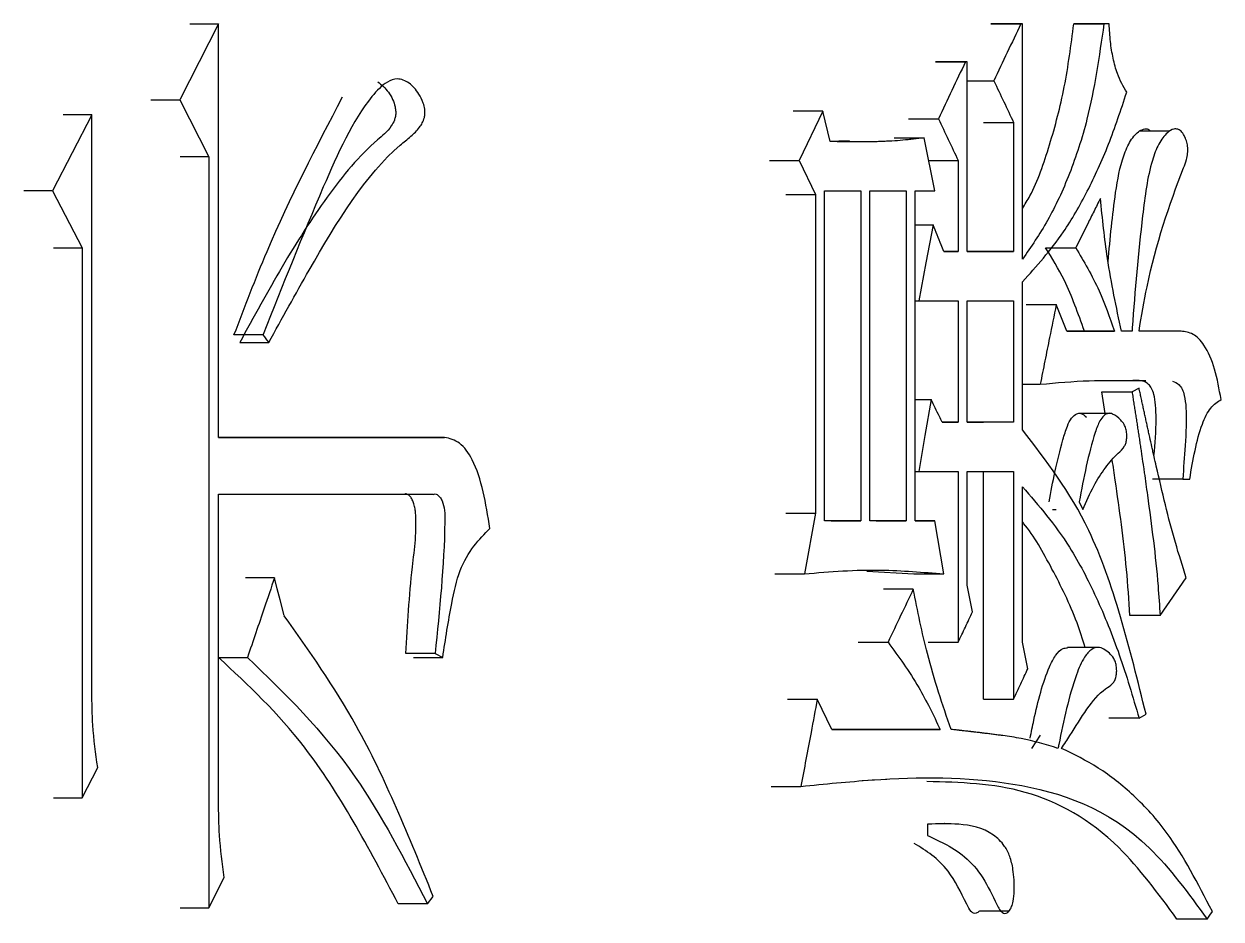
# Model space of a CAD drawing. Header units: millimetres. Extents: x 2404 to 4548, y 1024 to 2541.
# Drawn here: x 3333.25 to 3336.665, y 1245.486 to 1248.039 of the extents above; entities that cross this region are included whole.
import ezdxf

# ---------------------------------------------------------------- set-up
doc = ezdxf.new("R2010")
doc.units = ezdxf.units.MM

msp = doc.modelspace()

# ---------------------------------------------------------------- linework, layer by layer
at = {"color": 7, "linetype": 'Continuous', "lineweight": 25}
for p, q in [((3333.8047, 1248.0392), (3333.6939, 1247.8228)), ((3333.7224, 1248.0392), (3333.8047, 1248.0392)), ((3333.8046, 1246.8601), (3333.8047, 1248.0392)), ((3336.0079, 1248.0392), (3336.0934, 1248.0392)), ((3336.013, 1248.0392), (3336.0079, 1248.0392)), ((3336.0985, 1248.0392), (3336.013, 1248.0392)), ((3336.0985, 1248.0392), (3336.0934, 1248.0392)), ((3336.0985, 1247.3686), (3336.0985, 1248.0392)), ((3336.3459, 1248.0392), (3336.26, 1248.0392)), ((3336.3459, 1248.0392), (3336.3308, 1248.0392)), ((3335.8503, 1247.931), (3335.9356, 1247.931)), ((3335.8554, 1247.931), (3335.8503, 1247.931)), ((3335.9407, 1247.931), (3335.8554, 1247.931)), ((3335.9407, 1247.931), (3335.9356, 1247.931)), ((3335.9407, 1247.3902), (3335.9407, 1247.931)), ((3335.9407, 1247.877), (3336.0172, 1247.877)), ((3333.6118, 1247.8228), (3333.6939, 1247.8228)), ((3333.6939, 1247.8228), (3333.777, 1247.6606)), ((3335.5287, 1247.7904), (3335.4439, 1247.7904)), ((3335.5287, 1247.7904), (3335.4611, 1247.6498)), ((3335.5494, 1247.7039), (3335.5287, 1247.7904)), ((3333.4432, 1247.7796), (3333.3311, 1247.5632)), ((3333.4432, 1247.7796), (3333.3615, 1247.7796)), ((3335.7736, 1247.7688), (3335.8588, 1247.7688)), ((3335.9876, 1247.758), (3336.0731, 1247.758)), ((3336.0731, 1247.758), (3336.0731, 1247.3902)), ((3335.7327, 1247.7147), (3335.8178, 1247.7147)), ((3335.8486, 1247.5633), (3335.8178, 1247.7147)), ((3336.5189, 1247.7336), (3336.4323, 1247.7336)), ((3333.777, 1247.6606), (3333.6948, 1247.6606)), ((3333.777, 1247.6606), (3333.777, 1245.5188)), ((3335.3764, 1247.6498), (3335.4611, 1247.6498)), ((3335.4611, 1247.6498), (3335.5079, 1247.5524)), ((3335.831, 1247.6498), (3335.9151, 1247.6498)), ((3335.9151, 1247.6498), (3335.9151, 1247.3902)), ((3333.3311, 1247.5632), (3333.2495, 1247.5632)), ((3333.3311, 1247.5632), (3333.4152, 1247.401)), ((3335.4232, 1247.5524), (3335.5079, 1247.5524)), ((3335.5079, 1247.5524), (3335.5079, 1246.6438)), ((3335.5338, 1246.6221), (3335.5339, 1247.5633)), ((3335.5339, 1247.5633), (3335.6375, 1247.5633)), ((3335.6375, 1247.5633), (3335.6375, 1246.6221)), ((3335.6633, 1246.6221), (3335.6633, 1247.5633)), ((3335.6633, 1247.5633), (3335.7664, 1247.5633)), ((3335.7664, 1247.5633), (3335.7664, 1246.6222)), ((3335.7921, 1246.6222), (3335.7921, 1247.5633)), ((3335.7921, 1247.5633), (3335.8486, 1247.5633)), ((3335.7921, 1247.4659), (3335.8434, 1247.4659)), ((3333.3335, 1247.401), (3333.4152, 1247.401)), ((3335.9151, 1247.3902), (3335.8742, 1247.3902)), ((3335.8742, 1247.3902), (3335.9151, 1247.3902)), ((3336.0731, 1247.3902), (3335.9407, 1247.3902)), ((3335.9407, 1247.3902), (3335.9876, 1247.3902)), ((3335.9876, 1247.3902), (3336.0731, 1247.3902)), ((3336.0985, 1246.8818), (3336.0985, 1247.3037)), ((3335.7921, 1247.2496), (3335.8024, 1247.2496)), ((3335.8024, 1247.2496), (3335.9151, 1247.2496)), ((3335.9151, 1247.2496), (3335.9151, 1246.9034)), ((3335.9407, 1246.9034), (3335.9407, 1247.2496)), ((3335.9407, 1247.2496), (3336.0731, 1247.2496)), ((3336.0731, 1247.2496), (3336.0731, 1246.9034)), ((3336.1091, 1247.2387), (3336.1947, 1247.2387)), ((3336.225, 1247.163), (3336.1947, 1247.2387)), ((3333.9315, 1247.1522), (3333.8488, 1247.1522)), ((3336.3609, 1247.163), (3336.225, 1247.163)), ((3336.225, 1247.163), (3336.2751, 1247.163)), ((3336.2751, 1247.163), (3336.3609, 1247.163)), ((3336.4111, 1247.163), (3336.381, 1247.163)), ((3336.4111, 1247.163), (3336.381, 1247.163)), ((3336.5509, 1247.163), (3336.4311, 1247.163)), ((3336.5509, 1247.163), (3336.4648, 1247.163)), ((3333.8653, 1247.1306), (3333.948, 1247.1306)), ((3336.0985, 1247.0116), (3336.1492, 1247.0116)), ((3336.3642, 1247.0222), (3336.4277, 1247.0222)), ((3336.4311, 1247.0008), (3336.4111, 1246.9899)), ((3335.7921, 1246.9683), (3335.8383, 1246.9683)), ((3336.3346, 1246.9286), (3336.3251, 1246.9899)), ((3336.3251, 1246.9899), (3336.4111, 1246.9899)), ((3336.3507, 1246.9286), (3336.2643, 1246.9286)), ((3335.9151, 1246.9034), (3335.8691, 1246.9034)), ((3335.8691, 1246.9034), (3335.9151, 1246.9034)), ((3336.0731, 1246.9034), (3335.9407, 1246.9034)), ((3335.9407, 1246.9034), (3335.9876, 1246.9034)), ((3336.0731, 1246.9034), (3335.9876, 1246.9034)), ((3334.4497, 1246.8601), (3333.8046, 1246.8601)), ((3333.8046, 1246.8601), (3334.3664, 1246.8601)), ((3334.3664, 1246.8601), (3334.4498, 1246.8601)), ((3335.7921, 1246.7628), (3335.8024, 1246.7628)), ((3335.8024, 1246.7628), (3335.9151, 1246.7628)), ((3335.9151, 1246.7628), (3335.9151, 1246.276)), ((3335.9407, 1246.7628), (3336.0731, 1246.7628)), ((3335.9407, 1246.4383), (3335.9407, 1246.7628)), ((3335.9876, 1246.1137), (3335.9876, 1246.7628)), ((3336.0731, 1246.7628), (3336.0731, 1246.1137)), ((3336.5559, 1246.7412), (3336.4698, 1246.7412)), ((3336.5559, 1246.7412), (3336.5758, 1246.7412)), ((3333.8046, 1246.6978), (3334.4173, 1246.6979)), ((3333.8046, 1245.8216), (3333.8046, 1246.6978)), ((3334.334, 1246.6979), (3334.4173, 1246.6979)), ((3336.0985, 1246.276), (3336.0985, 1246.7195)), ((3336.1846, 1246.6547), (3336.1947, 1246.6547)), ((3336.2603, 1246.6763), (3336.2704, 1246.6547)), ((3335.4232, 1246.6438), (3335.5079, 1246.6438)), ((3335.5079, 1246.6438), (3335.4767, 1246.4707)), ((3335.6375, 1246.6221), (3335.5338, 1246.6221)), ((3335.5525, 1246.6221), (3335.5338, 1246.6221)), ((3335.5526, 1246.6221), (3335.6375, 1246.6221)), ((3335.7664, 1246.6222), (3335.6633, 1246.6221)), ((3335.6813, 1246.6222), (3335.6633, 1246.6222)), ((3335.6813, 1246.6222), (3335.7664, 1246.6222)), ((3335.8486, 1246.6222), (3335.7921, 1246.6222)), ((3335.7921, 1246.6222), (3335.8486, 1246.6222)), ((3335.8742, 1246.4707), (3335.8486, 1246.6222)), ((3333.9645, 1246.4599), (3333.882, 1246.4599)), ((3335.392, 1246.4707), (3335.4767, 1246.4707)), ((3335.6545, 1246.4789), (3335.7889, 1246.4707)), ((3335.7889, 1246.4707), (3335.8742, 1246.4707)), ((3336.4911, 1246.3517), (3336.5658, 1246.4599)), ((3335.787, 1246.4274), (3335.7019, 1246.4274)), ((3336.4911, 1246.3517), (3336.405, 1246.3517)), ((3334.4227, 1246.2435), (3334.3394, 1246.2435)), ((3334.4227, 1246.2435), (3334.4443, 1246.2327)), ((3335.8299, 1246.276), (3335.9151, 1246.276)), ((3336.3132, 1246.261), (3336.2268, 1246.261)), ((3333.8048, 1246.2326), (3333.8874, 1246.2326)), ((3335.4284, 1246.1137), (3335.5131, 1246.1137)), ((3335.5546, 1246.0272), (3335.5131, 1246.1137)), ((3336.4311, 1246.0597), (3336.4511, 1246.0705)), ((3335.8639, 1246.0272), (3335.5546, 1246.0272)), ((3335.5546, 1246.0272), (3335.7787, 1246.0272)), ((3335.7787, 1246.0272), (3335.8639, 1246.0272)), ((3336.1492, 1246.011), (3336.1242, 1245.9731)), ((3333.4152, 1245.8325), (3333.46, 1245.919)), ((3335.7115, 1245.8848), (3335.6416, 1245.8806)), ((3335.3816, 1245.8649), (3335.4663, 1245.8649)), ((3333.3335, 1245.8325), (3333.4152, 1245.8325)), ((3335.828, 1245.7568), (3335.828, 1245.7243)), ((3335.876, 1245.7586), (3335.8755, 1245.7586)), ((3333.777, 1245.5188), (3333.8212, 1245.6053)), ((3334.401, 1245.5296), (3334.3177, 1245.5296)), ((3334.401, 1245.5296), (3334.4172, 1245.5512)), ((3333.6948, 1245.5188), (3333.777, 1245.5188)), ((3335.9755, 1245.5101), (3336.0615, 1245.5101)), ((3336.6255, 1245.4865), (3336.5393, 1245.4865))]:
    msp.add_line(p, q, dxfattribs=at)
at = {"color": 7, "linetype": 'Continuous', "lineweight": 25, "flags": 128}
for points in [[(3336.245, 1248.0392), (3336.2736, 1248.0392), (3336.3022, 1248.0392), (3336.3308, 1248.0392)], [(3336.26, 1248.0392), (3336.2549, 1248.0392), (3336.2516, 1248.0392), (3336.2483, 1248.0392), (3336.245, 1248.0392)], [(3333.4432, 1246.1353), (3333.4432, 1246.6823), (3333.4432, 1247.7796)], [(3335.8434, 1247.4659), (3335.8229, 1247.3577), (3335.8024, 1247.2496)], [(3333.4152, 1247.401), (3333.4152, 1246.854), (3333.4152, 1245.8325)], [(3333.9315, 1247.1522), (3333.9357, 1247.1467), (3333.9418, 1247.1386), (3333.948, 1247.1306)], [(3335.8383, 1246.9683), (3335.8203, 1246.8655), (3335.8024, 1246.7628)], [(3333.992, 1246.3517), (3333.9804, 1246.3972), (3333.9725, 1246.4285), (3333.9645, 1246.4599)], [(3335.956, 1246.3625), (3335.9483, 1246.4004), (3335.9407, 1246.4383)], [(3335.6299, 1246.276), (3335.6513, 1246.276), (3335.6728, 1246.276), (3335.7149, 1246.276)], [(3336.1137, 1246.2003), (3336.1061, 1246.2381), (3336.0985, 1246.276)], [(3334.3611, 1246.2327), (3334.3948, 1246.2327), (3334.4196, 1246.2327), (3334.4443, 1246.2327)], [(3335.9876, 1246.1137), (3336.009, 1246.1137), (3336.0304, 1246.1137), (3336.0517, 1246.1137), (3336.0731, 1246.1137)], [(3336.4311, 1246.0597), (3336.3956, 1246.0597), (3336.3704, 1246.0597), (3336.3451, 1246.0597)], [(3336.6255, 1245.4864), (3336.6329, 1245.4972), (3336.6403, 1245.508)]]:
    msp.add_lwpolyline(points, dxfattribs=at)
at = {"color": 7, "linetype": 'Continuous', "lineweight": 25}
for points, knots in [([(3336.0934, 1248.0392), (3336.0807, 1248.0122), (3336.0553, 1247.9581), (3336.0299, 1247.904), (3336.0172, 1247.877)], [0, 0, 0, 0, 0.499999, 1, 1, 1, 1]), ([(3336.3308, 1248.0392), (3336.3174, 1247.9463), (3336.2955, 1247.7943), (3336.2348, 1247.6102), (3336.1725, 1247.4753), (3336.1231, 1247.404), (3336.0985, 1247.3686)], [0, 0, 0, 0, 0.347456, 0.568585, 0.785979, 1, 1, 1, 1]), ([(3336.0985, 1247.5132), (3336.1057, 1247.5249), (3336.137, 1247.5755), (3336.1776, 1247.6941), (3336.2214, 1247.8581), (3336.2371, 1247.9786), (3336.245, 1248.0392)], [0, 0, 0, 0, 0.089873, 0.388521, 0.692316, 1, 1, 1, 1]), ([(3336.396, 1247.8445), (3336.3864, 1247.8611), (3336.3703, 1247.8886), (3336.3567, 1247.941), (3336.3487, 1247.9889), (3336.3468, 1248.0224), (3336.3459, 1248.0392)], [0, 0, 0, 0, 0.330678, 0.55099, 0.77457, 1, 1, 1, 1]), ([(3335.9356, 1247.931), (3335.9228, 1247.904), (3335.8972, 1247.8499), (3335.8716, 1247.7958), (3335.8588, 1247.7688)], [0, 0, 0, 0, 0.499999, 1, 1, 1, 1]), ([(3333.948, 1247.1306), (3333.9861, 1247.1997), (3334.1009, 1247.4075), (3334.2338, 1247.6243), (3334.3522, 1247.7169), (3334.3738, 1247.7375), (3334.3865, 1247.7565), (3334.3921, 1247.7699), (3334.394, 1247.7841), (3334.3931, 1247.7986), (3334.3879, 1247.8186), (3334.3735, 1247.8464), (3334.3487, 1247.8735), (3334.3166, 1247.8863), (3334.2791, 1247.8731), (3334.198, 1247.7878), (3334.0825, 1247.5323), (3333.9881, 1247.2946), (3333.9316, 1247.1526), (3333.9315, 1247.1522)], [0, 0, 0, 0, 0.129751, 0.390615, 0.417722, 0.440785, 0.449026, 0.457344, 0.462695, 0.468033, 0.476543, 0.491684, 0.518141, 0.545407, 0.56857, 0.608449, 0.76773, 0.999424, 1, 1, 1, 1]), ([(3334.2591, 1247.8742), (3334.2698, 1247.8656), (3334.2856, 1247.8529), (3334.3013, 1247.8256), (3334.3083, 1247.8063), (3334.3108, 1247.7893), (3334.3099, 1247.7757), (3334.3056, 1247.7612), (3334.2898, 1247.734), (3334.2193, 1247.6797), (3334.1128, 1247.5503), (3333.9845, 1247.3492), (3333.9051, 1247.2037), (3333.8653, 1247.1306)], [0, 0, 0, 0, 0.053519, 0.078913, 0.099418, 0.111233, 0.123161, 0.13324, 0.15266, 0.222251, 0.482284, 0.740165, 1, 1, 1, 1]), ([(3336.0172, 1247.877), (3336.0265, 1247.8571), (3336.0452, 1247.8175), (3336.0638, 1247.7778), (3336.0731, 1247.758)], [0, 0, 0, 0, 0.5, 1, 1, 1, 1]), ([(3333.8488, 1247.1522), (3333.8796, 1247.2326), (3333.9721, 1247.4746), (3334.0839, 1247.6883), (3334.1585, 1247.831)], [0, 0, 0, 0, 0.332449, 1, 1, 1, 1]), ([(3336.0985, 1247.3037), (3336.1386, 1247.3482), (3336.2052, 1247.422), (3336.285, 1247.5606), (3336.346, 1247.6937), (3336.3793, 1247.7941), (3336.396, 1247.8445)], [0, 0, 0, 0, 0.333809, 0.553089, 0.775219, 1, 1, 1, 1]), ([(3335.8588, 1247.7688), (3335.8682, 1247.749), (3335.887, 1247.7093), (3335.9057, 1247.6696), (3335.9151, 1247.6498)], [0, 0, 0, 0, 0.5, 1, 1, 1, 1]), ([(3335.8178, 1247.7147), (3335.8076, 1247.7134), (3335.7924, 1247.7113), (3335.7568, 1247.7073), (3335.7288, 1247.7053), (3335.7032, 1247.7042), (3335.6956, 1247.7039), (3335.6879, 1247.7036), (3335.6802, 1247.7034), (3335.6726, 1247.7033), (3335.6649, 1247.7031), (3335.6572, 1247.703), (3335.647, 1247.7029), (3335.6367, 1247.7029), (3335.6265, 1247.7029), (3335.6188, 1247.7029), (3335.6124, 1247.703), (3335.6073, 1247.703), (3335.6021, 1247.7031), (3335.597, 1247.7031), (3335.5919, 1247.7032), (3335.588, 1247.7033), (3335.5842, 1247.7033), (3335.5803, 1247.7034), (3335.5765, 1247.7034), (3335.5726, 1247.7035), (3335.5688, 1247.7035), (3335.5649, 1247.7036), (3335.5611, 1247.7037), (3335.5559, 1247.7038), (3335.552, 1247.7038), (3335.5494, 1247.7039)], [0, 0, 0, 0, 0.114246, 0.171369, 0.39989, 0.428452, 0.457013, 0.485575, 0.514136, 0.542697, 0.571259, 0.59982, 0.628382, 0.685505, 0.714066, 0.742627, 0.771189, 0.785469, 0.79975, 0.828312, 0.842592, 0.856873, 0.871154, 0.885434, 0.899715, 0.913996, 0.928276, 0.942557, 0.956838, 0.971119, 1, 1, 1, 1]), ([(3336.3427, 1247.3618), (3336.3488, 1247.4275), (3336.3582, 1247.5307), (3336.3798, 1247.6503), (3336.406, 1247.7085), (3336.428, 1247.7332), (3336.4465, 1247.7405), (3336.4574, 1247.74), (3336.4621, 1247.7349), (3336.4633, 1247.7336)], [0, 0, 0, 0, 0.408456, 0.640664, 0.758053, 0.875774, 0.935445, 0.984313, 1, 1, 1, 1]), ([(3336.4311, 1247.163), (3336.4382, 1247.2056), (3336.4664, 1247.3737), (3336.52, 1247.5315), (3336.5661, 1247.6488), (3336.5702, 1247.669), (3336.5703, 1247.6865), (3336.5676, 1247.7027), (3336.5621, 1247.7183), (3336.5536, 1247.732), (3336.5426, 1247.74), (3336.5279, 1247.7401), (3336.5084, 1247.728), (3336.4861, 1247.6986), (3336.4572, 1247.6213), (3336.4337, 1247.4402), (3336.4192, 1247.2767), (3336.4113, 1247.1661), (3336.4111, 1247.163)], [0, 0, 0, 0, 0.0991648, 0.3918226, 0.4130465, 0.4272002, 0.4391043, 0.4509682, 0.4644731, 0.480605, 0.4982384, 0.5146996, 0.5433991, 0.5863363, 0.6292669, 0.7524959, 0.9931071, 1, 1, 1, 1]), ([(3335.6051, 1247.7055), (3335.5887, 1247.7049), (3335.5704, 1247.7043), (3335.5513, 1247.7041), (3335.5494, 1247.7041)], [0, 0, 0, 0, 0.900372, 1, 1, 1, 1]), ([(3336.3208, 1247.5416), (3336.3147, 1247.5296), (3336.3027, 1247.5055), (3336.2792, 1247.4586), (3336.2617, 1247.4238), (3336.2503, 1247.401)], [0, 0, 0, 0, 0.25711, 0.51422, 1, 1, 1, 1]), ([(3336.381, 1247.163), (3336.3663, 1247.2315), (3336.3401, 1247.354), (3336.3267, 1247.4842), (3336.3208, 1247.5416)], [0, 0, 0, 0, 0.55855, 1, 1, 1, 1]), ([(3335.8742, 1247.3902), (3335.8716, 1247.3965), (3335.8652, 1247.4123), (3335.855, 1247.4375), (3335.8473, 1247.4564), (3335.8434, 1247.4659)], [0, 0, 0, 0, 0.2500006, 0.6249998, 1, 1, 1, 1]), ([(3336.1645, 1247.401), (3336.1718, 1247.401), (3336.1862, 1247.401), (3336.2148, 1247.401), (3336.2361, 1247.401), (3336.2503, 1247.401)], [0, 0, 0, 0, 0.252509, 0.505009, 1, 1, 1, 1]), ([(3336.2751, 1247.163), (3336.2573, 1247.2133), (3336.2259, 1247.3023), (3336.1831, 1247.3711), (3336.1645, 1247.401)], [0, 0, 0, 0, 0.56494, 1, 1, 1, 1]), ([(3336.2503, 1247.401), (3336.2736, 1247.3619), (3336.3157, 1247.2914), (3336.347, 1247.2026), (3336.3609, 1247.163)], [0, 0, 0, 0, 0.555111, 1, 1, 1, 1]), ([(3336.1947, 1247.2387), (3336.1884, 1247.2074), (3336.1777, 1247.1538), (3336.1625, 1247.0781), (3336.1536, 1247.0337), (3336.1492, 1247.0116)], [0, 0, 0, 0, 0.414509, 0.707253, 1, 1, 1, 1]), ([(3336.6651, 1246.9683), (3336.6598, 1246.9979), (3336.6493, 1247.056), (3336.621, 1247.1228), (3336.5858, 1247.1585), (3336.5625, 1247.1615), (3336.5509, 1247.163)], [0, 0, 0, 0, 0.291567, 0.574035, 0.788626, 1, 1, 1, 1]), ([(3336.1492, 1247.0116), (3336.1959, 1247.0158), (3336.2825, 1247.0236), (3336.3827, 1247.0228), (3336.4361, 1247.0221), (3336.4501, 1247.0219)], [0, 0, 0, 0, 0.464001, 0.859611, 1, 1, 1, 1]), ([(3336.4736, 1246.8074), (3336.4767, 1246.8425), (3336.4808, 1246.8906), (3336.4791, 1246.95), (3336.4749, 1246.9801), (3336.4674, 1247.0005), (3336.4562, 1247.0145), (3336.4347, 1247.0247), (3336.4164, 1247.0227), (3336.4041, 1247.0213)], [0, 0, 0, 0, 0.3251761, 0.4452445, 0.5439626, 0.607769, 0.6715742, 0.7791974, 1, 1, 1, 1]), ([(3336.5658, 1246.4599), (3336.5552, 1246.4931), (3336.5227, 1246.5946), (3336.4953, 1246.7134), (3336.4751, 1246.8008), (3336.4709, 1246.8193), (3336.4668, 1246.8379), (3336.4631, 1246.8541), (3336.46, 1246.868), (3336.4585, 1246.875), (3336.4565, 1246.8843), (3336.4544, 1246.8936), (3336.4524, 1246.9029), (3336.4508, 1246.9099), (3336.4488, 1246.9192), (3336.4468, 1246.9285), (3336.4447, 1246.9378), (3336.4432, 1246.9448), (3336.4412, 1246.9541), (3336.4392, 1246.9634), (3336.4372, 1246.9728), (3336.4356, 1246.9798), (3336.4336, 1246.9891), (3336.4321, 1246.9961), (3336.4311, 1247.0008)], [0, 0, 0, 0, 0.194919, 0.596792, 0.647185, 0.672381, 0.697577, 0.74797, 0.760568, 0.773166, 0.785764, 0.81096, 0.823558, 0.836156, 0.848754, 0.873951, 0.886549, 0.899147, 0.911745, 0.936941, 0.949539, 0.962137, 0.974736, 1, 1, 1, 1]), ([(3336.5263, 1247.0208), (3336.5329, 1247.0183), (3336.5431, 1247.0144), (3336.5547, 1246.9982), (3336.5619, 1246.9759), (3336.5682, 1246.9212), (3336.5627, 1246.8406), (3336.5581, 1246.7729), (3336.5559, 1246.7412)], [0, 0, 0, 0, 0.12079, 0.187477, 0.254407, 0.362664, 0.701018, 1, 1, 1, 1]), ([(3335.8691, 1246.9034), (3335.8665, 1246.9088), (3335.8601, 1246.9223), (3335.8498, 1246.944), (3335.8421, 1246.9602), (3335.8383, 1246.9683)], [0, 0, 0, 0, 0.250001, 0.625, 1, 1, 1, 1]), ([(3336.4111, 1246.9899), (3336.4115, 1246.9873), (3336.4123, 1246.982), (3336.4136, 1246.9741), (3336.4148, 1246.9661), (3336.4164, 1246.9555), (3336.4181, 1246.9449), (3336.4197, 1246.9344), (3336.421, 1246.9264), (3336.4226, 1246.9158), (3336.4243, 1246.9052), (3336.4259, 1246.8946), (3336.4271, 1246.8867), (3336.4287, 1246.8761), (3336.4303, 1246.8655), (3336.4324, 1246.8522), (3336.4344, 1246.8389), (3336.4368, 1246.823), (3336.4399, 1246.8017), (3336.443, 1246.7804), (3336.4484, 1246.7431), (3336.4639, 1246.6309), (3336.482, 1246.4959), (3336.4893, 1246.3798), (3336.4911, 1246.3517)], [0, 0, 0, 0, 0.0126185, 0.025237, 0.0378555, 0.050474, 0.075711, 0.0883295, 0.100948, 0.1135665, 0.1388036, 0.1514221, 0.1640406, 0.1766591, 0.2018961, 0.2145146, 0.2397516, 0.2649886, 0.2902257, 0.3406999, 0.3659369, 0.4668868, 0.8709287, 1, 1, 1, 1]), ([(3336.5758, 1246.7412), (3336.5851, 1246.7962), (3336.598, 1246.8723), (3336.6339, 1246.948), (3336.6548, 1246.9616), (3336.6651, 1246.9683)], [0, 0, 0, 0, 0.572071, 0.789697, 1, 1, 1, 1]), ([(3336.1746, 1246.6763), (3336.1798, 1246.7047), (3336.1911, 1246.7654), (3336.2089, 1246.8373), (3336.2246, 1246.8894), (3336.2379, 1246.9164), (3336.252, 1246.9285), (3336.2674, 1246.9299), (3336.2763, 1246.9222), (3336.2815, 1246.9176)], [0, 0, 0, 0, 0.252048, 0.537307, 0.665125, 0.75448, 0.84452, 0.907668, 1, 1, 1, 1]), ([(3336.2704, 1246.6547), (3336.2806, 1246.6775), (3336.3001, 1246.7213), (3336.3346, 1246.7749), (3336.3647, 1246.81), (3336.387, 1246.8277), (3336.3943, 1246.8454), (3336.3962, 1246.8579), (3336.3961, 1246.8715), (3336.3938, 1246.8854), (3336.388, 1246.8996), (3336.375, 1246.9138), (3336.3599, 1246.9265), (3336.3429, 1246.9303), (3336.3303, 1246.9226), (3336.3168, 1246.9054), (3336.2995, 1246.8561), (3336.2796, 1246.7789), (3336.2668, 1246.7106), (3336.2603, 1246.6763)], [0, 0, 0, 0, 0.1174112, 0.2245147, 0.331514, 0.3850988, 0.4015022, 0.4179419, 0.4345933, 0.4539552, 0.4734629, 0.5034573, 0.5658247, 0.597867, 0.6299027, 0.6637876, 0.7181913, 0.8580637, 1, 1, 1, 1]), ([(3334.5792, 1246.6005), (3334.5675, 1246.6719), (3334.5513, 1246.77), (3334.4939, 1246.8497), (3334.4643, 1246.8567), (3334.4497, 1246.8601)], [0, 0, 0, 0, 0.574617, 0.790317, 1, 1, 1, 1]), ([(3336.4511, 1246.0705), (3336.4047, 1246.2589), (3336.3232, 1246.5904), (3336.1662, 1246.794), (3336.0985, 1246.8818)], [0, 0, 0, 0, 0.568507, 1, 1, 1, 1]), ([(3336.405, 1246.3517), (3336.4022, 1246.3957), (3336.3936, 1246.5265), (3336.3728, 1246.6731), (3336.3575, 1246.7763), (3336.3547, 1246.7955)], [0, 0, 0, 0, 0.292158, 0.868127, 1, 1, 1, 1]), ([(3334.3394, 1246.2435), (3334.3441, 1246.3257), (3334.3518, 1246.4591), (3334.372, 1246.5993), (3334.3651, 1246.6602), (3334.3616, 1246.6737), (3334.3564, 1246.6853), (3334.3498, 1246.6943), (3334.3434, 1246.6984), (3334.338, 1246.699), (3334.3353, 1246.6981), (3334.334, 1246.6976)], [0, 0, 0, 0, 0.5054005, 0.8211614, 0.8510597, 0.8809448, 0.911279, 0.9411526, 0.9702444, 0.9848866, 1, 1, 1, 1]), ([(3334.4173, 1246.6976), (3334.4193, 1246.6982), (3334.4232, 1246.6994), (3334.4298, 1246.6969), (3334.4366, 1246.6903), (3334.4447, 1246.676), (3334.4508, 1246.6513), (3334.4491, 1246.5028), (3334.4354, 1246.368), (3334.4227, 1246.2435)], [0, 0, 0, 0, 0.021761, 0.042896, 0.073473, 0.104863, 0.166644, 0.230755, 1, 1, 1, 1]), ([(3336.0985, 1246.7195), (3336.1449, 1246.6659), (3336.2219, 1246.5771), (3336.3108, 1246.4055), (3336.3773, 1246.2418), (3336.4131, 1246.1206), (3336.4311, 1246.0597)], [0, 0, 0, 0, 0.333002, 0.552476, 0.774971, 1, 1, 1, 1]), ([(3336.2777, 1246.261), (3336.2701, 1246.2848), (3336.2438, 1246.3672), (3336.1835, 1246.4845), (3336.1309, 1246.5811), (3336.0996, 1246.6176), (3336.0985, 1246.619)], [0, 0, 0, 0, 0.167036, 0.578659, 0.984572, 1, 1, 1, 1]), ([(3334.4443, 1246.2327), (3334.4523, 1246.2842), (3334.4654, 1246.3687), (3334.4904, 1246.4833), (3334.532, 1246.553), (3334.5635, 1246.5848), (3334.5792, 1246.6005)], [0, 0, 0, 0, 0.34927, 0.57275, 0.788452, 1, 1, 1, 1]), ([(3335.4767, 1246.4707), (3335.5132, 1246.474), (3335.5861, 1246.4805), (3335.7189, 1246.4835), (3335.8146, 1246.4756), (3335.8742, 1246.4707)], [0, 0, 0, 0, 0.273666, 0.547375, 1, 1, 1, 1]), ([(3333.9645, 1246.4599), (3333.9547, 1246.431), (3333.937, 1246.3788), (3333.9113, 1246.303), (3333.8954, 1246.2561), (3333.8874, 1246.2327)], [0, 0, 0, 0, 0.380598, 0.690299, 1, 1, 1, 1]), ([(3335.787, 1246.4274), (3335.775, 1246.4022), (3335.751, 1246.3517), (3335.7269, 1246.3012), (3335.7149, 1246.276)], [0, 0, 0, 0, 0.500003, 1, 1, 1, 1]), ([(3335.8946, 1246.0272), (3335.8707, 1246.0978), (3335.8277, 1246.2244), (3335.7994, 1246.3652), (3335.787, 1246.4274)], [0, 0, 0, 0, 0.557889, 1, 1, 1, 1]), ([(3334.4172, 1245.5512), (3334.3485, 1245.7207), (3334.2267, 1246.0212), (3334.0632, 1246.2513), (3333.992, 1246.3516)], [0, 0, 0, 0, 0.564156, 1, 1, 1, 1]), ([(3335.9151, 1246.276), (3335.9219, 1246.2904), (3335.9356, 1246.3193), (3335.9492, 1246.3481), (3335.956, 1246.3625)], [0, 0, 0, 0, 0.499999, 1, 1, 1, 1]), ([(3335.7149, 1246.276), (3335.745, 1246.235), (3335.7991, 1246.1613), (3335.844, 1246.0684), (3335.8639, 1246.0272)], [0, 0, 0, 0, 0.556386, 1, 1, 1, 1]), ([(3336.1203, 1246.0026), (3336.1238, 1246.0196), (3336.1386, 1246.0907), (3336.1597, 1246.176), (3336.1922, 1246.2395), (3336.2106, 1246.259), (3336.2228, 1246.2596), (3336.2269, 1246.2598)], [0, 0, 0, 0, 0.158992, 0.663262, 0.79699, 0.931822, 1, 1, 1, 1]), ([(3336.2099, 1245.9731), (3336.2179, 1245.9853), (3336.2582, 1246.046), (3336.3029, 1246.1254), (3336.3517, 1246.153), (3336.362, 1246.1662), (3336.3659, 1246.1781), (3336.3676, 1246.1916), (3336.367, 1246.2056), (3336.3641, 1246.2193), (3336.3574, 1246.2336), (3336.3411, 1246.2504), (3336.3195, 1246.2646), (3336.2942, 1246.2567), (3336.2716, 1246.2312), (3336.2349, 1246.1433), (3336.2156, 1246.049), (3336.2005, 1245.9767), (3336.1998, 1245.9731)], [0, 0, 0, 0, 0.066061, 0.330698, 0.377872, 0.393648, 0.409584, 0.423627, 0.439084, 0.455682, 0.472085, 0.502894, 0.574478, 0.61493, 0.665656, 0.740076, 0.987057, 1, 1, 1, 1]), ([(3334.3177, 1245.5296), (3334.2331, 1245.6894), (3334.0834, 1245.9723), (3333.8893, 1246.1537), (3333.8048, 1246.2326)], [0, 0, 0, 0, 0.564819, 1, 1, 1, 1]), ([(3333.8874, 1246.2326), (3333.9945, 1246.129), (3334.1875, 1245.9421), (3334.3352, 1245.6567), (3334.401, 1245.5296)], [0, 0, 0, 0, 0.554743, 1, 1, 1, 1]), ([(3336.0731, 1246.1137), (3336.0799, 1246.1282), (3336.0934, 1246.157), (3336.1069, 1246.1859), (3336.1137, 1246.2003)], [0, 0, 0, 0, 0.499999, 1, 1, 1, 1]), ([(3333.46, 1245.919), (3333.4544, 1245.9588), (3333.4444, 1246.0299), (3333.4436, 1246.1031), (3333.4432, 1246.1353)], [0, 0, 0, 0, 0.558835, 1, 1, 1, 1]), ([(3335.5131, 1246.1137), (3335.5071, 1246.082), (3335.4963, 1246.0247), (3335.4807, 1245.9417), (3335.4711, 1245.8905), (3335.4663, 1245.8649)], [0, 0, 0, 0, 0.382595, 0.691297, 1, 1, 1, 1]), ([(3336.1998, 1245.9731), (3336.1649, 1245.9839), (3336.1127, 1246), (3336.0553, 1246.0076), (3336.031, 1246.011), (3336.0222, 1246.0122), (3336.0156, 1246.0131), (3336.0089, 1246.0139), (3336.0023, 1246.0148), (3335.9968, 1246.0155), (3335.9913, 1246.0162), (3335.9868, 1246.0167), (3335.9824, 1246.0172), (3335.978, 1246.0178), (3335.9735, 1246.0183), (3335.968, 1246.019), (3335.9636, 1246.0195), (3335.958, 1246.0201), (3335.9536, 1246.0206), (3335.9492, 1246.0211), (3335.9447, 1246.0216), (3335.9403, 1246.0221), (3335.9348, 1246.0228), (3335.9303, 1246.0233), (3335.9248, 1246.0239), (3335.9203, 1246.0244), (3335.9148, 1246.025), (3335.9104, 1246.0255), (3335.9059, 1246.026), (3335.901, 1246.0265), (3335.8973, 1246.0269), (3335.8946, 1246.0272)], [0, 0, 0, 0, 0.346641, 0.519778, 0.56306, 0.584702, 0.606343, 0.627984, 0.649625, 0.671267, 0.682087, 0.703729, 0.714549, 0.72537, 0.747011, 0.757832, 0.779473, 0.790294, 0.811935, 0.822756, 0.833576, 0.855218, 0.866038, 0.887679, 0.8985, 0.920141, 0.930962, 0.952603, 0.963424, 0.974244, 1, 1, 1, 1]), ([(3336.6403, 1245.508), (3336.5993, 1245.5872), (3336.5322, 1245.717), (3336.4174, 1245.8413), (3336.316, 1245.9219), (3336.2452, 1245.9561), (3336.2099, 1245.9731)], [0, 0, 0, 0, 0.345608, 0.56562, 0.783503, 1, 1, 1, 1]), ([(3335.4663, 1245.8649), (3335.5342, 1245.8716), (3335.7378, 1245.8919), (3336.0727, 1245.8945), (3336.4096, 1245.781), (3336.5721, 1245.5594), (3336.6255, 1245.4865)], [0, 0, 0, 0, 0.166223, 0.498407, 0.834985, 1, 1, 1, 1]), ([(3336.5393, 1245.4865), (3336.4855, 1245.5595), (3336.3557, 1245.7357), (3336.1086, 1245.8714), (3335.9201, 1245.8762), (3335.8261, 1245.8786)], [0, 0, 0, 0, 0.261969, 0.631985, 1, 1, 1, 1]), ([(3333.8212, 1245.6053), (3333.8157, 1245.6451), (3333.8059, 1245.7162), (3333.805, 1245.7894), (3333.8046, 1245.8216)], [0, 0, 0, 0, 0.558835, 1, 1, 1, 1]), ([(3335.828, 1245.7243), (3335.8436, 1245.7173), (3335.8988, 1245.6926), (3335.9727, 1245.6397), (3336.0149, 1245.5486), (3336.0327, 1245.5139), (3336.0405, 1245.5044), (3336.0482, 1245.5018), (3336.0553, 1245.504), (3336.062, 1245.5106), (3336.068, 1245.5217), (3336.0732, 1245.5409), (3336.0761, 1245.5774), (3336.0737, 1245.6221), (3336.0635, 1245.6663), (3336.0444, 1245.7017), (3335.9965, 1245.7459), (3335.9208, 1245.7595), (3335.8579, 1245.7585), (3335.8283, 1245.7568), (3335.828, 1245.7568)], [0, 0, 0, 0, 0.0801741, 0.2833022, 0.3768882, 0.3951622, 0.4106034, 0.4221834, 0.4337475, 0.4459485, 0.4596218, 0.4747566, 0.5015385, 0.5546435, 0.5898789, 0.6251459, 0.6851674, 0.8527528, 0.9985461, 1, 1, 1, 1]), ([(3335.9754, 1245.5103), (3335.9751, 1245.5099), (3335.9727, 1245.5057), (3335.9667, 1245.5024), (3335.9587, 1245.5024), (3335.9489, 1245.5104), (3335.9265, 1245.5549), (3335.8813, 1245.6457), (3335.8238, 1245.6811), (3335.7897, 1245.702)], [0, 0, 0, 0, 0.004285, 0.044915, 0.081169, 0.11319, 0.188589, 0.519994, 1, 1, 1, 1])]:
    msp.add_open_spline(points, degree=3, knots=knots, dxfattribs=at)

doc.saveas('drawing.dxf')
